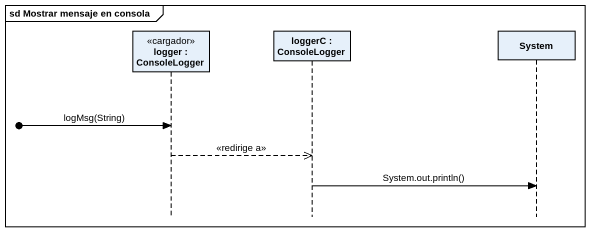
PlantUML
@startuml
mainframe sd Mostrar mensaje en consola
hide footbox
participant "logger : ConsoleLogger" as logger <<cargador>>
participant "loggerC : ConsoleLogger" as loggerC
participant System

[o-> logger : logMsg(String)
logger -->> loggerC : <<redirige a>>
loggerC -> System : System.out.println()
@enduml
